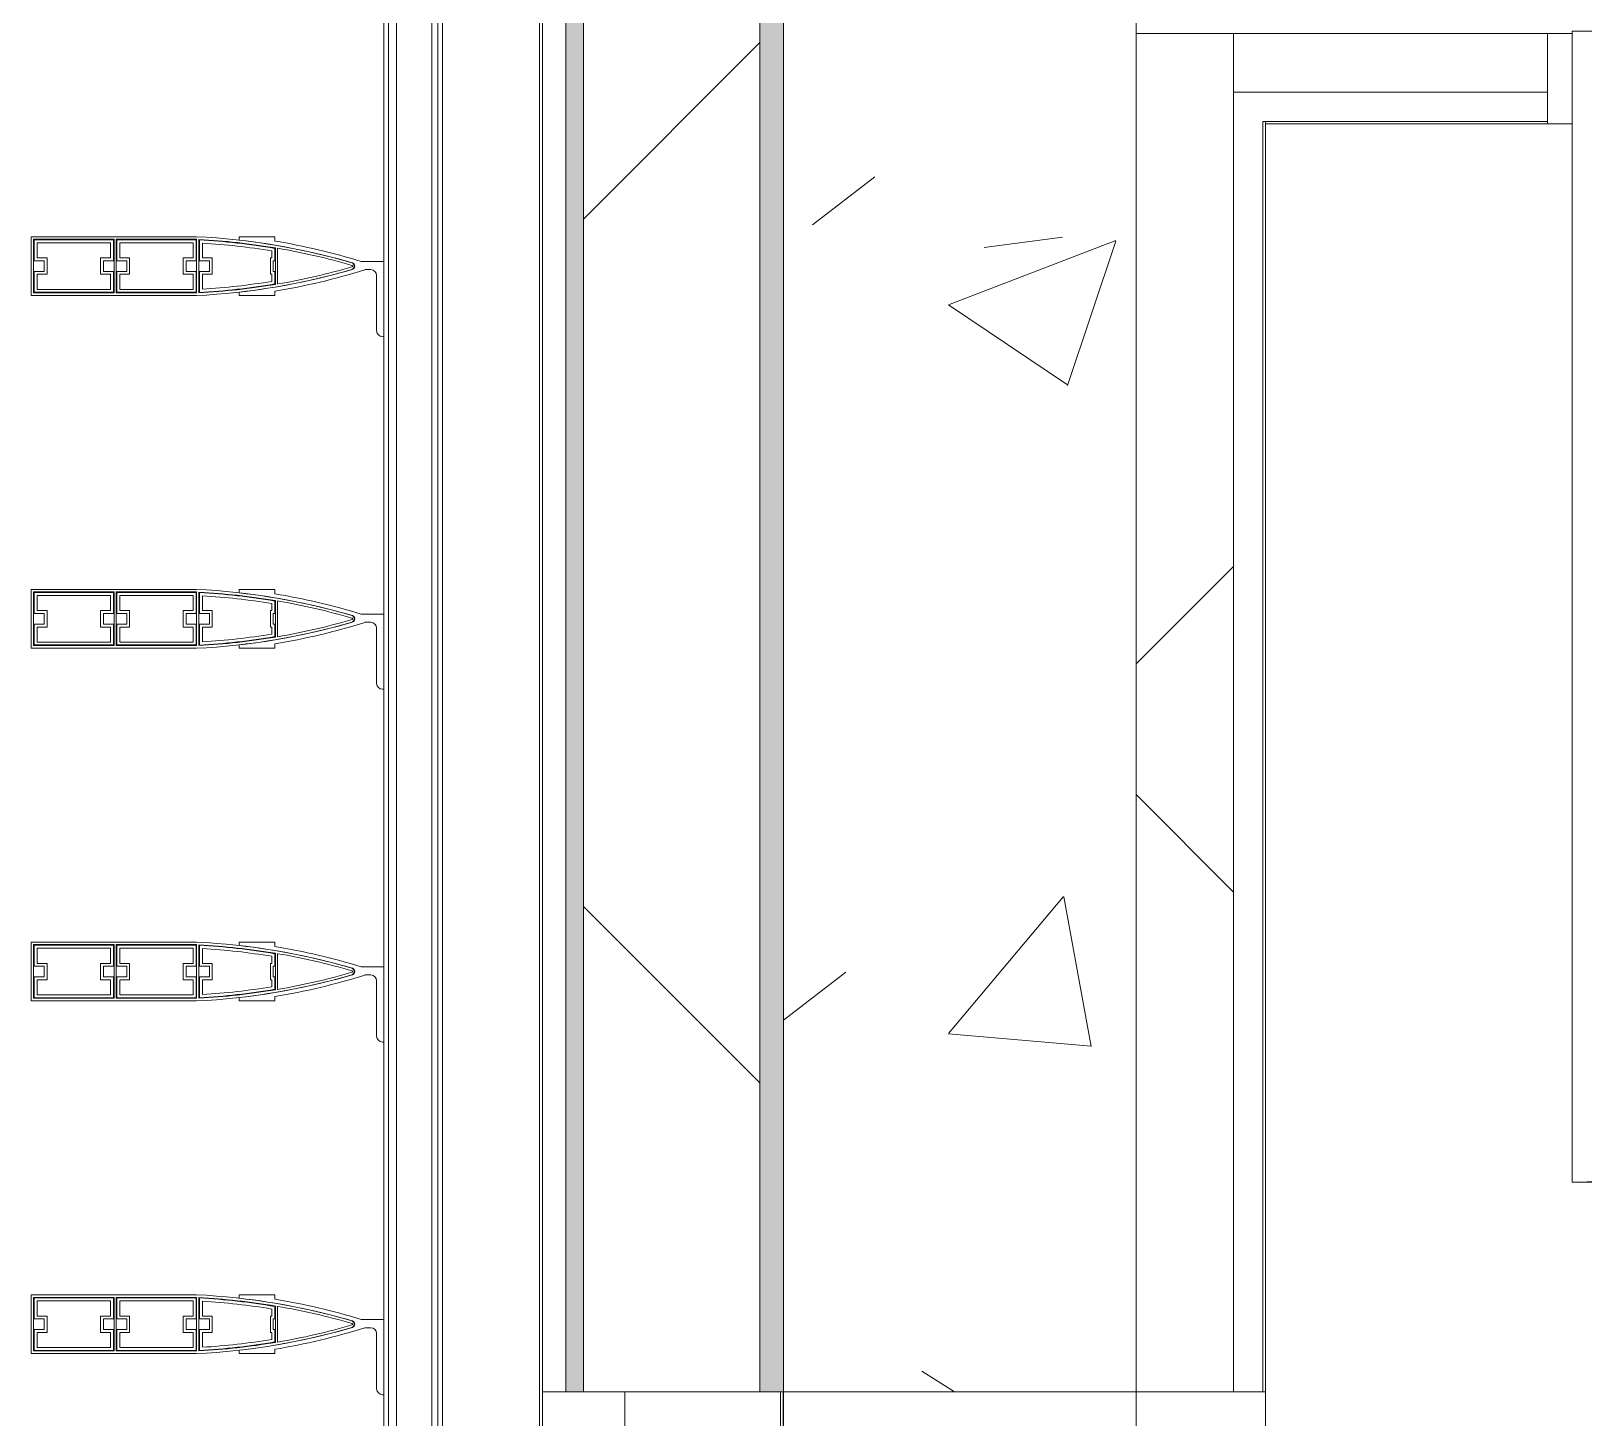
# Model space of a CAD drawing. Header units: millimetres. Extents: x 48966 to 155647, y -43515 to 26217.
# Drawn here: x 56392 to 57713, y 687 to 1867 of the extents above; entities that cross this region are included whole.
import ezdxf

# ---------------------------------------------------------------- set-up
doc = ezdxf.new("R2010")
doc.units = ezdxf.units.MM
doc.linetypes.add('Осевые', pattern=[6350, 1270, -952.5, 3175, -952.5])
doc.linetypes.add('Сверху', pattern=[793.75, 476.25, -317.5])
for name, color, linetype, lineweight in [('Двери', 7, 'Continuous', 9), ('Каркас_Импост', 7, 'Continuous', 9), ('Обобщенные модели', 7, 'Continuous', 9), ('Обобщенные модели-1', 7, 'Continuous', 18), ('Общие ребра', 7, 'Continuous', 9), ('Окна', 7, 'Continuous', 9), ('Окна-2', 7, 'Сверху', 9), ('Оси-2', 7, 'Осевые', 9), ('Остекление', 7, 'Continuous', 9), ('Панель', 7, 'Continuous', 9), ('Перекрытия', 7, 'Continuous', 9), ('Стены', 7, 'Continuous', 9), ('Стены-1', 7, 'Continuous', 18), ('Штриховка разреза-1', 7, 'Continuous', 9)]:
    doc.layers.add(name, color=color, linetype=linetype, lineweight=lineweight)
doc.layers.add('Окна-1', color=7, linetype='Continuous', lineweight=9, true_color=0x804000)
doc.layers.add('Штриховка разреза-2', color=7, linetype='Continuous', lineweight=9, true_color=0x787878)
pattern_1 = [(0, (0, 0), (812.8, 203.2), [67.056, -542.544, 67.056, -542.544, -3251.2]), (0, (0, 0), (812.8, 203.2), [-1219.2, 67.056, -1152.144, 67.056, -542.544, -1422.4]), (0, (0, 0), (812.8, 203.2), [-3048, 67.056, -339.344, 67.056, -948.944]), (120, (304.8, 101.6), (-582.37636, 602.30545), [67.056, -542.544, 67.056, -542.544, -3251.2]), (120, (304.8, 101.6), (-582.37636, 602.30545), [-1219.2, 67.056, -1152.144, 67.056, -542.544, -1422.4]), (120, (304.8, 101.6), (-582.37636, 602.30545), [-3048, 67.056, -339.344, 67.056, -948.944]), (240, (406.4, 508), (-230.42364, -805.50545), [67.056, -542.544, 67.056, -542.544, -3251.2]), (240, (406.4, 508), (-230.42364, -805.50545), [-1219.2, 67.056, -1152.144, 67.056, -542.544, -1422.4]), (240, (406.4, 508), (-230.42364, -805.50545), [-3048, 67.056, -339.344, 67.056, -948.944])]
pattern_2 = [(146.31, (263.91, 56609.08), (-1066.80005, 533.399), [201.168, -1722.033]), (146.31, (231.91, 56598.42), (-1066.80005, 533.399), [201.168, -1722.033]), (146.31, (231.91, 56662.42), (-1066.80005, 533.399), [201.168, -1722.033])]

# ---------------------------------------------------------------- blocks, each defined once
blk = doc.blocks.new('Обвязочная балка 1 - Обвязочная балка 1-1451838-План 5-го этажа на отм_ _12_600')
at = {"layer": 'Обобщенные модели'}
for p, q in [((56702.6, 20067.1), (56702.5, -21690.9)), ((56732.4, -21690.9), (56732.5, 20067.1))]:
    blk.add_line(p, q, dxfattribs=at)
at = {"layer": 'Обобщенные модели-1'}
for p, q in [((56691.7, 20067.1), (56691.6, -21690.9)), ((56695.6, -21690.9), (56695.7, 20067.1)), ((56737.7, 20067.1), (56737.6, -21690.9)), ((56741.6, -21690.9), (56741.7, 20067.1))]:
    blk.add_line(p, q, dxfattribs=at)
blk = doc.blocks.new('Профиль ламели264 - Профиль ламели-1525245-План 5-го этажа на отм_ _12_600')
at = {"layer": 'Обобщенные модели-1'}
for p, q in [((64006.9, 24507.1), (64006.9, 24366.2)), ((64056.9, 24507.1), (64006.9, 24507.1)), ((64009.1, 24436.5), (64009.1, 24504.9)), ((64009.1, 24504.9), (64054.7, 24504.9)), ((64054.7, 24504.9), (64054.7, 24436.5)), ((64056.9, 24366.2), (64056.9, 24507.1)), ((64027.4, 24504.4), (64009.6, 24504.4)), ((64009.6, 24504.4), (64009.6, 24437)), ((64012.1, 24439.5), (64012.1, 24501.9)), ((64012.1, 24501.9), (64024.9, 24501.9)), ((64024.9, 24501.9), (64024.9, 24493.5)), ((64024.9, 24493.5), (64038.8, 24493.5)), ((64027.4, 24496), (64027.4, 24504.4)), ((64036.3, 24496), (64027.4, 24496)), ((64054.2, 24504.4), (64036.3, 24504.4)), ((64036.3, 24504.4), (64036.3, 24496)), ((64038.8, 24493.5), (64038.8, 24501.9)), ((64038.8, 24501.9), (64051.7, 24501.9)), ((64051.7, 24501.9), (64051.7, 24439.5)), ((64054.2, 24437), (64054.2, 24504.4)), ((64024.9, 24439.5), (64012.1, 24439.5)), ((64038.8, 24447.9), (64024.9, 24447.9)), ((64024.9, 24447.9), (64024.9, 24439.5)), ((64027.4, 24437), (64027.4, 24445.4)), ((64027.4, 24445.4), (64036.3, 24445.4)), ((64036.3, 24445.4), (64036.3, 24437)), ((64038.8, 24439.5), (64038.8, 24447.9)), ((64051.7, 24439.5), (64038.8, 24439.5)), ((64054.7, 24436.5), (64009.1, 24436.5)), ((64009.1, 24434.6), (64054.7, 24434.6)), ((64009.1, 24366.2), (64009.1, 24434.6)), ((64009.6, 24437), (64027.4, 24437)), ((64027.4, 24434.1), (64009.6, 24434.1)), ((64009.6, 24434.1), (64009.6, 24366.7)), ((64012.1, 24369.2), (64012.1, 24431.6)), ((64012.1, 24431.6), (64024.9, 24431.6)), ((64024.9, 24431.6), (64024.9, 24423.2)), ((64027.4, 24425.7), (64027.4, 24434.1)), ((64036.3, 24425.7), (64027.4, 24425.7)), ((64036.3, 24437), (64054.2, 24437)), ((64054.2, 24434.1), (64036.3, 24434.1)), ((64036.3, 24434.1), (64036.3, 24425.7)), ((64038.8, 24423.2), (64038.8, 24431.6)), ((64038.8, 24431.6), (64051.7, 24431.6)), ((64051.7, 24431.6), (64051.7, 24369.2)), ((64054.2, 24366.7), (64054.2, 24434.1)), ((64054.7, 24434.6), (64054.7, 24366.2)), ((64024.9, 24423.2), (64038.8, 24423.2)), ((64038.8, 24377.6), (64024.9, 24377.6)), ((64024.9, 24377.6), (64024.9, 24369.2)), ((64027.4, 24366.7), (64027.4, 24375.1)), ((64027.4, 24375.1), (64036.3, 24375.1)), ((64036.3, 24375.1), (64036.3, 24366.7)), ((64038.8, 24369.2), (64038.8, 24377.6)), ((64054.7, 24366.2), (64009.1, 24366.2)), ((64009.1, 24364.3), (64054.6, 24364.3)), ((64009.6, 24366.7), (64027.4, 24366.7)), ((64027.4, 24363.8), (64009.6, 24363.8)), ((64024.9, 24369.2), (64012.1, 24369.2)), ((64012.2, 24361.3), (64024.9, 24361.3)), ((64024.9, 24361.3), (64024.9, 24352.9)), ((64027.4, 24355.4), (64027.4, 24363.8)), ((64036.3, 24366.7), (64054.2, 24366.7)), ((64054.2, 24363.8), (64036.3, 24363.8)), ((64036.3, 24363.8), (64036.3, 24355.4)), ((64051.7, 24369.2), (64038.8, 24369.2)), ((64038.8, 24352.9), (64038.8, 24361.3)), ((64038.8, 24361.3), (64051.5, 24361.3)), ((64024.9, 24352.9), (64038.8, 24352.9)), ((64036.3, 24355.4), (64027.4, 24355.4)), ((64009.8, 24330.1), (64006.9, 24330.1)), ((64006.9, 24330.1), (64006.9, 24299.7)), ((64056.8, 24330.1), (64053.9, 24330.1)), ((64056.8, 24299.7), (64056.8, 24330.1)), ((64006.9, 24299.7), (64010.5, 24299.7)), ((64047.4, 24299.2), (64016.3, 24299.2)), ((64016.6, 24297.3), (64047.1, 24297.3)), ((64016.8, 24299.7), (64027.4, 24299.7)), ((64024.9, 24302.2), (64018.9, 24302.2)), ((64038.8, 24303.5), (64024.9, 24303.5)), ((64024.9, 24303.5), (64024.9, 24302.2)), ((64027.4, 24299.7), (64027.4, 24301)), ((64027.4, 24301), (64036.3, 24301)), ((64036.3, 24301), (64036.3, 24299.7)), ((64036.3, 24299.7), (64046.9, 24299.7)), ((64038.8, 24302.2), (64038.8, 24303.5)), ((64044.8, 24302.2), (64038.8, 24302.2)), ((64053.2, 24299.7), (64056.8, 24299.7)), ((64028.9, 24223), (64028.9, 24218.1)), ((64035.9, 24207.1), (64035.9, 24226.3)), ((63971.9, 24208.1), (63971.9, 24207.1)), ((63971.9, 24207.1), (64035.9, 24207.1)), ((64023.9, 24213.1), (63976.9, 24213.1))]:
    blk.add_line(p, q, dxfattribs=at)
for centre, radius, start, end in [((64580.6, 24394.6), 574.5, 182.8338, 196.2258), ((64580.7, 24394.3), 572.3, 183.0109, 189.5715), ((64580.4, 24395.9), 571.8, 183.2193, 189.6867), ((64580.5, 24395.6), 569.3, 183.4571, 189.4457), ((63483.1, 24394.6), 574.5, 343.7742, 357.1662), ((63483.2, 24395.6), 569.3, 350.5543, 356.5429), ((63483.3, 24395.9), 571.8, 350.3133, 356.7807), ((63483, 24394.3), 572.3, 350.4285, 356.9891), ((64580.6, 24394.6), 574.5, 186.4465, 196.2576), ((63483.1, 24394.6), 574.5, 343.7424, 353.5535), ((64577.1, 24394.6), 574.5, 189.5084, 197.3712), ((64549, 24386.8), 539.8, 189.5428, 196.4344), ((63514.7, 24386.8), 539.8, 343.5656, 350.4572), ((63486.6, 24394.6), 574.5, 342.9661, 350.4916), ((64031.9, 24235.1), 3, 200, 340), ((64031.9, 24234.5), 2.84, 196.2576, 343.7424), ((64031.9, 24234.2), 0.645, 196.4344, 343.5656), ((64023.9, 24218.1), 5, 270, 0), ((63976.9, 24208.1), 5, 90, 180)]:
    blk.add_arc(centre, radius, start, end, dxfattribs=at)
blk = doc.blocks.new('Профиль ламели265 - Профиль ламели-1525509-План 5-го этажа на отм_ _12_600')
at = {"layer": 'Обобщенные модели-1'}
for p, q in [((64006.9, 24507.1), (64006.9, 24366.2)), ((64056.9, 24507.1), (64006.9, 24507.1)), ((64009.1, 24436.5), (64009.1, 24504.9)), ((64009.1, 24504.9), (64054.7, 24504.9)), ((64054.7, 24504.9), (64054.7, 24436.5)), ((64056.9, 24366.2), (64056.9, 24507.1)), ((64027.4, 24504.4), (64009.6, 24504.4)), ((64009.6, 24504.4), (64009.6, 24437)), ((64012.1, 24439.5), (64012.1, 24501.9)), ((64012.1, 24501.9), (64024.9, 24501.9)), ((64024.9, 24501.9), (64024.9, 24493.5)), ((64024.9, 24493.5), (64038.8, 24493.5)), ((64027.4, 24496), (64027.4, 24504.4)), ((64036.3, 24496), (64027.4, 24496)), ((64054.2, 24504.4), (64036.3, 24504.4)), ((64036.3, 24504.4), (64036.3, 24496)), ((64038.8, 24493.5), (64038.8, 24501.9)), ((64038.8, 24501.9), (64051.7, 24501.9)), ((64051.7, 24501.9), (64051.7, 24439.5)), ((64054.2, 24437), (64054.2, 24504.4)), ((64024.9, 24439.5), (64012.1, 24439.5)), ((64038.8, 24447.9), (64024.9, 24447.9)), ((64024.9, 24447.9), (64024.9, 24439.5)), ((64027.4, 24437), (64027.4, 24445.4)), ((64027.4, 24445.4), (64036.3, 24445.4)), ((64036.3, 24445.4), (64036.3, 24437)), ((64038.8, 24439.5), (64038.8, 24447.9)), ((64051.7, 24439.5), (64038.8, 24439.5)), ((64054.7, 24436.5), (64009.1, 24436.5)), ((64009.1, 24434.6), (64054.7, 24434.6)), ((64009.1, 24366.2), (64009.1, 24434.6)), ((64009.6, 24437), (64027.4, 24437)), ((64027.4, 24434.1), (64009.6, 24434.1)), ((64009.6, 24434.1), (64009.6, 24366.7)), ((64012.1, 24369.2), (64012.1, 24431.6)), ((64012.1, 24431.6), (64024.9, 24431.6)), ((64024.9, 24431.6), (64024.9, 24423.2)), ((64027.4, 24425.7), (64027.4, 24434.1)), ((64036.3, 24425.7), (64027.4, 24425.7)), ((64036.3, 24437), (64054.2, 24437)), ((64054.2, 24434.1), (64036.3, 24434.1)), ((64036.3, 24434.1), (64036.3, 24425.7)), ((64038.8, 24423.2), (64038.8, 24431.6)), ((64038.8, 24431.6), (64051.7, 24431.6)), ((64051.7, 24431.6), (64051.7, 24369.2)), ((64054.2, 24366.7), (64054.2, 24434.1)), ((64054.7, 24434.6), (64054.7, 24366.2)), ((64024.9, 24423.2), (64038.8, 24423.2)), ((64038.8, 24377.6), (64024.9, 24377.6)), ((64024.9, 24377.6), (64024.9, 24369.2)), ((64027.4, 24366.7), (64027.4, 24375.1)), ((64027.4, 24375.1), (64036.3, 24375.1)), ((64036.3, 24375.1), (64036.3, 24366.7)), ((64038.8, 24369.2), (64038.8, 24377.6)), ((64054.7, 24366.2), (64009.1, 24366.2)), ((64009.1, 24364.3), (64054.6, 24364.3)), ((64009.6, 24366.7), (64027.4, 24366.7)), ((64027.4, 24363.8), (64009.6, 24363.8)), ((64024.9, 24369.2), (64012.1, 24369.2)), ((64012.2, 24361.3), (64024.9, 24361.3)), ((64024.9, 24361.3), (64024.9, 24352.9)), ((64027.4, 24355.4), (64027.4, 24363.8)), ((64036.3, 24366.7), (64054.2, 24366.7)), ((64054.2, 24363.8), (64036.3, 24363.8)), ((64036.3, 24363.8), (64036.3, 24355.4)), ((64051.7, 24369.2), (64038.8, 24369.2)), ((64038.8, 24352.9), (64038.8, 24361.3)), ((64038.8, 24361.3), (64051.5, 24361.3)), ((64024.9, 24352.9), (64038.8, 24352.9)), ((64036.3, 24355.4), (64027.4, 24355.4)), ((64009.8, 24330.1), (64006.9, 24330.1)), ((64006.9, 24330.1), (64006.9, 24299.7)), ((64056.8, 24330.1), (64053.9, 24330.1)), ((64056.8, 24299.7), (64056.8, 24330.1)), ((64006.9, 24299.7), (64010.5, 24299.7)), ((64047.4, 24299.2), (64016.3, 24299.2)), ((64016.6, 24297.3), (64047.1, 24297.3)), ((64016.8, 24299.7), (64027.4, 24299.7)), ((64024.9, 24302.2), (64018.9, 24302.2)), ((64038.8, 24303.5), (64024.9, 24303.5)), ((64024.9, 24303.5), (64024.9, 24302.2)), ((64027.4, 24299.7), (64027.4, 24301)), ((64027.4, 24301), (64036.3, 24301)), ((64036.3, 24301), (64036.3, 24299.7)), ((64036.3, 24299.7), (64046.9, 24299.7)), ((64038.8, 24302.2), (64038.8, 24303.5)), ((64044.8, 24302.2), (64038.8, 24302.2)), ((64053.2, 24299.7), (64056.8, 24299.7)), ((64028.9, 24223), (64028.9, 24218.1)), ((64035.9, 24207.1), (64035.9, 24226.3)), ((63971.9, 24208.1), (63971.9, 24207.1)), ((63971.9, 24207.1), (64035.9, 24207.1)), ((64023.9, 24213.1), (63976.9, 24213.1))]:
    blk.add_line(p, q, dxfattribs=at)
for centre, radius, start, end in [((64580.6, 24394.6), 574.5, 182.8338, 196.2258), ((64580.7, 24394.3), 572.3, 183.0109, 189.5715), ((64580.4, 24395.9), 571.8, 183.2193, 189.6867), ((64580.5, 24395.6), 569.3, 183.4571, 189.4457), ((63483.1, 24394.6), 574.5, 343.7742, 357.1662), ((63483.2, 24395.6), 569.3, 350.5543, 356.5429), ((63483.3, 24395.9), 571.8, 350.3133, 356.7807), ((63483, 24394.3), 572.3, 350.4285, 356.9891), ((64580.6, 24394.6), 574.5, 186.4465, 196.2576), ((63483.1, 24394.6), 574.5, 343.7424, 353.5535), ((64577.1, 24394.6), 574.5, 189.5084, 197.3712), ((64549, 24386.8), 539.8, 189.5428, 196.4344), ((63514.7, 24386.8), 539.8, 343.5656, 350.4572), ((63486.6, 24394.6), 574.5, 342.9661, 350.4916), ((64031.9, 24235.1), 3, 200, 340), ((64031.9, 24234.5), 2.84, 196.2576, 343.7424), ((64031.9, 24234.2), 0.645, 196.4344, 343.5656), ((64023.9, 24218.1), 5, 270, 0), ((63976.9, 24208.1), 5, 90, 180)]:
    blk.add_arc(centre, radius, start, end, dxfattribs=at)
blk = doc.blocks.new('Профиль ламели266 - Профиль ламели-1525773-План 5-го этажа на отм_ _12_600')
at = {"layer": 'Обобщенные модели-1'}
for p, q in [((64006.9, 24507.1), (64006.9, 24366.2)), ((64056.9, 24507.1), (64006.9, 24507.1)), ((64009.1, 24436.5), (64009.1, 24504.9)), ((64009.1, 24504.9), (64054.7, 24504.9)), ((64054.7, 24504.9), (64054.7, 24436.5)), ((64056.9, 24366.2), (64056.9, 24507.1)), ((64027.4, 24504.4), (64009.6, 24504.4)), ((64009.6, 24504.4), (64009.6, 24437)), ((64012.1, 24439.5), (64012.1, 24501.9)), ((64012.1, 24501.9), (64024.9, 24501.9)), ((64024.9, 24501.9), (64024.9, 24493.5)), ((64024.9, 24493.5), (64038.8, 24493.5)), ((64027.4, 24496), (64027.4, 24504.4)), ((64036.3, 24496), (64027.4, 24496)), ((64054.2, 24504.4), (64036.3, 24504.4)), ((64036.3, 24504.4), (64036.3, 24496)), ((64038.8, 24493.5), (64038.8, 24501.9)), ((64038.8, 24501.9), (64051.7, 24501.9)), ((64051.7, 24501.9), (64051.7, 24439.5)), ((64054.2, 24437), (64054.2, 24504.4)), ((64024.9, 24439.5), (64012.1, 24439.5)), ((64038.8, 24447.9), (64024.9, 24447.9)), ((64024.9, 24447.9), (64024.9, 24439.5)), ((64027.4, 24437), (64027.4, 24445.4)), ((64027.4, 24445.4), (64036.3, 24445.4)), ((64036.3, 24445.4), (64036.3, 24437)), ((64038.8, 24439.5), (64038.8, 24447.9)), ((64051.7, 24439.5), (64038.8, 24439.5)), ((64054.7, 24436.5), (64009.1, 24436.5)), ((64009.1, 24434.6), (64054.7, 24434.6)), ((64009.1, 24366.2), (64009.1, 24434.6)), ((64009.6, 24437), (64027.4, 24437)), ((64027.4, 24434.1), (64009.6, 24434.1)), ((64009.6, 24434.1), (64009.6, 24366.7)), ((64012.1, 24369.2), (64012.1, 24431.6)), ((64012.1, 24431.6), (64024.9, 24431.6)), ((64024.9, 24431.6), (64024.9, 24423.2)), ((64027.4, 24425.7), (64027.4, 24434.1)), ((64036.3, 24425.7), (64027.4, 24425.7)), ((64036.3, 24437), (64054.2, 24437)), ((64054.2, 24434.1), (64036.3, 24434.1)), ((64036.3, 24434.1), (64036.3, 24425.7)), ((64038.8, 24423.2), (64038.8, 24431.6)), ((64038.8, 24431.6), (64051.7, 24431.6)), ((64051.7, 24431.6), (64051.7, 24369.2)), ((64054.2, 24366.7), (64054.2, 24434.1)), ((64054.7, 24434.6), (64054.7, 24366.2)), ((64024.9, 24423.2), (64038.8, 24423.2)), ((64038.8, 24377.6), (64024.9, 24377.6)), ((64024.9, 24377.6), (64024.9, 24369.2)), ((64027.4, 24366.7), (64027.4, 24375.1)), ((64027.4, 24375.1), (64036.3, 24375.1)), ((64036.3, 24375.1), (64036.3, 24366.7)), ((64038.8, 24369.2), (64038.8, 24377.6)), ((64054.7, 24366.2), (64009.1, 24366.2)), ((64009.1, 24364.3), (64054.6, 24364.3)), ((64009.6, 24366.7), (64027.4, 24366.7)), ((64027.4, 24363.8), (64009.6, 24363.8)), ((64024.9, 24369.2), (64012.1, 24369.2)), ((64012.2, 24361.3), (64024.9, 24361.3)), ((64024.9, 24361.3), (64024.9, 24352.9)), ((64027.4, 24355.4), (64027.4, 24363.8)), ((64036.3, 24366.7), (64054.2, 24366.7)), ((64054.2, 24363.8), (64036.3, 24363.8)), ((64036.3, 24363.8), (64036.3, 24355.4)), ((64051.7, 24369.2), (64038.8, 24369.2)), ((64038.8, 24352.9), (64038.8, 24361.3)), ((64038.8, 24361.3), (64051.5, 24361.3)), ((64024.9, 24352.9), (64038.8, 24352.9)), ((64036.3, 24355.4), (64027.4, 24355.4)), ((64009.8, 24330.1), (64006.9, 24330.1)), ((64006.9, 24330.1), (64006.9, 24299.7)), ((64056.8, 24330.1), (64053.9, 24330.1)), ((64056.8, 24299.7), (64056.8, 24330.1)), ((64006.9, 24299.7), (64010.5, 24299.7)), ((64047.4, 24299.2), (64016.3, 24299.2)), ((64016.6, 24297.3), (64047.1, 24297.3)), ((64016.8, 24299.7), (64027.4, 24299.7)), ((64024.9, 24302.2), (64018.9, 24302.2)), ((64038.8, 24303.5), (64024.9, 24303.5)), ((64024.9, 24303.5), (64024.9, 24302.2)), ((64027.4, 24299.7), (64027.4, 24301)), ((64027.4, 24301), (64036.3, 24301)), ((64036.3, 24301), (64036.3, 24299.7)), ((64036.3, 24299.7), (64046.9, 24299.7)), ((64038.8, 24302.2), (64038.8, 24303.5)), ((64044.8, 24302.2), (64038.8, 24302.2)), ((64053.2, 24299.7), (64056.8, 24299.7)), ((64028.9, 24223), (64028.9, 24218.1)), ((64035.9, 24207.1), (64035.9, 24226.3)), ((63971.9, 24208.1), (63971.9, 24207.1)), ((63971.9, 24207.1), (64035.9, 24207.1)), ((64023.9, 24213.1), (63976.9, 24213.1))]:
    blk.add_line(p, q, dxfattribs=at)
for centre, radius, start, end in [((64580.6, 24394.6), 574.5, 182.8338, 196.2258), ((64580.7, 24394.3), 572.3, 183.0109, 189.5715), ((64580.4, 24395.9), 571.8, 183.2193, 189.6867), ((64580.5, 24395.6), 569.3, 183.4571, 189.4457), ((63483.1, 24394.6), 574.5, 343.7742, 357.1662), ((63483.2, 24395.6), 569.3, 350.5543, 356.5429), ((63483.3, 24395.9), 571.8, 350.3133, 356.7807), ((63483, 24394.3), 572.3, 350.4285, 356.9891), ((64580.6, 24394.6), 574.5, 186.4465, 196.2576), ((63483.1, 24394.6), 574.5, 343.7424, 353.5535), ((64577.1, 24394.6), 574.5, 189.5084, 197.3712), ((64549, 24386.8), 539.8, 189.5428, 196.4344), ((63514.7, 24386.8), 539.8, 343.5656, 350.4572), ((63486.6, 24394.6), 574.5, 342.9661, 350.4916), ((64031.9, 24235.1), 3, 200, 340), ((64031.9, 24234.5), 2.84, 196.2576, 343.7424), ((64031.9, 24234.2), 0.645, 196.4344, 343.5656), ((64023.9, 24218.1), 5, 270, 0), ((63976.9, 24208.1), 5, 90, 180)]:
    blk.add_arc(centre, radius, start, end, dxfattribs=at)
blk = doc.blocks.new('Профиль ламели267 - Профиль ламели-1526037-План 5-го этажа на отм_ _12_600')
at = {"layer": 'Обобщенные модели-1'}
for p, q in [((64006.9, 24507.1), (64006.9, 24366.2)), ((64056.9, 24507.1), (64006.9, 24507.1)), ((64009.1, 24436.5), (64009.1, 24504.9)), ((64009.1, 24504.9), (64054.7, 24504.9)), ((64054.7, 24504.9), (64054.7, 24436.5)), ((64056.9, 24366.2), (64056.9, 24507.1)), ((64027.4, 24504.4), (64009.6, 24504.4)), ((64009.6, 24504.4), (64009.6, 24437)), ((64012.1, 24439.5), (64012.1, 24501.9)), ((64012.1, 24501.9), (64024.9, 24501.9)), ((64024.9, 24501.9), (64024.9, 24493.5)), ((64024.9, 24493.5), (64038.8, 24493.5)), ((64027.4, 24496), (64027.4, 24504.4)), ((64036.3, 24496), (64027.4, 24496)), ((64054.2, 24504.4), (64036.3, 24504.4)), ((64036.3, 24504.4), (64036.3, 24496)), ((64038.8, 24493.5), (64038.8, 24501.9)), ((64038.8, 24501.9), (64051.7, 24501.9)), ((64051.7, 24501.9), (64051.7, 24439.5)), ((64054.2, 24437), (64054.2, 24504.4)), ((64024.9, 24439.5), (64012.1, 24439.5)), ((64038.8, 24447.9), (64024.9, 24447.9)), ((64024.9, 24447.9), (64024.9, 24439.5)), ((64027.4, 24437), (64027.4, 24445.4)), ((64027.4, 24445.4), (64036.3, 24445.4)), ((64036.3, 24445.4), (64036.3, 24437)), ((64038.8, 24439.5), (64038.8, 24447.9)), ((64051.7, 24439.5), (64038.8, 24439.5)), ((64054.7, 24436.5), (64009.1, 24436.5)), ((64009.1, 24434.6), (64054.7, 24434.6)), ((64009.1, 24366.2), (64009.1, 24434.6)), ((64009.6, 24437), (64027.4, 24437)), ((64027.4, 24434.1), (64009.6, 24434.1)), ((64009.6, 24434.1), (64009.6, 24366.7)), ((64012.1, 24369.2), (64012.1, 24431.6)), ((64012.1, 24431.6), (64024.9, 24431.6)), ((64024.9, 24431.6), (64024.9, 24423.2)), ((64027.4, 24425.7), (64027.4, 24434.1)), ((64036.3, 24425.7), (64027.4, 24425.7)), ((64036.3, 24437), (64054.2, 24437)), ((64054.2, 24434.1), (64036.3, 24434.1)), ((64036.3, 24434.1), (64036.3, 24425.7)), ((64038.8, 24423.2), (64038.8, 24431.6)), ((64038.8, 24431.6), (64051.7, 24431.6)), ((64051.7, 24431.6), (64051.7, 24369.2)), ((64054.2, 24366.7), (64054.2, 24434.1)), ((64054.7, 24434.6), (64054.7, 24366.2)), ((64024.9, 24423.2), (64038.8, 24423.2)), ((64038.8, 24377.6), (64024.9, 24377.6)), ((64024.9, 24377.6), (64024.9, 24369.2)), ((64027.4, 24366.7), (64027.4, 24375.1)), ((64027.4, 24375.1), (64036.3, 24375.1)), ((64036.3, 24375.1), (64036.3, 24366.7)), ((64038.8, 24369.2), (64038.8, 24377.6)), ((64054.7, 24366.2), (64009.1, 24366.2)), ((64009.1, 24364.3), (64054.6, 24364.3)), ((64009.6, 24366.7), (64027.4, 24366.7)), ((64027.4, 24363.8), (64009.6, 24363.8)), ((64024.9, 24369.2), (64012.1, 24369.2)), ((64012.2, 24361.3), (64024.9, 24361.3)), ((64024.9, 24361.3), (64024.9, 24352.9)), ((64027.4, 24355.4), (64027.4, 24363.8)), ((64036.3, 24366.7), (64054.2, 24366.7)), ((64054.2, 24363.8), (64036.3, 24363.8)), ((64036.3, 24363.8), (64036.3, 24355.4)), ((64051.7, 24369.2), (64038.8, 24369.2)), ((64038.8, 24352.9), (64038.8, 24361.3)), ((64038.8, 24361.3), (64051.5, 24361.3)), ((64024.9, 24352.9), (64038.8, 24352.9)), ((64036.3, 24355.4), (64027.4, 24355.4)), ((64009.8, 24330.1), (64006.9, 24330.1)), ((64006.9, 24330.1), (64006.9, 24299.7)), ((64056.8, 24330.1), (64053.9, 24330.1)), ((64056.8, 24299.7), (64056.8, 24330.1)), ((64006.9, 24299.7), (64010.5, 24299.7)), ((64047.4, 24299.2), (64016.3, 24299.2)), ((64016.6, 24297.3), (64047.1, 24297.3)), ((64016.8, 24299.7), (64027.4, 24299.7)), ((64024.9, 24302.2), (64018.9, 24302.2)), ((64038.8, 24303.5), (64024.9, 24303.5)), ((64024.9, 24303.5), (64024.9, 24302.2)), ((64027.4, 24299.7), (64027.4, 24301)), ((64027.4, 24301), (64036.3, 24301)), ((64036.3, 24301), (64036.3, 24299.7)), ((64036.3, 24299.7), (64046.9, 24299.7)), ((64038.8, 24302.2), (64038.8, 24303.5)), ((64044.8, 24302.2), (64038.8, 24302.2)), ((64053.2, 24299.7), (64056.8, 24299.7)), ((64028.9, 24223), (64028.9, 24218.1)), ((64035.9, 24207.1), (64035.9, 24226.3)), ((63971.9, 24208.1), (63971.9, 24207.1)), ((63971.9, 24207.1), (64035.9, 24207.1)), ((64023.9, 24213.1), (63976.9, 24213.1))]:
    blk.add_line(p, q, dxfattribs=at)
for centre, radius, start, end in [((64580.6, 24394.6), 574.5, 182.8338, 196.2258), ((64580.7, 24394.3), 572.3, 183.0109, 189.5715), ((64580.4, 24395.9), 571.8, 183.2193, 189.6867), ((64580.5, 24395.6), 569.3, 183.4571, 189.4457), ((63483.1, 24394.6), 574.5, 343.7742, 357.1662), ((63483.2, 24395.6), 569.3, 350.5543, 356.5429), ((63483.3, 24395.9), 571.8, 350.3133, 356.7807), ((63483, 24394.3), 572.3, 350.4285, 356.9891), ((64580.6, 24394.6), 574.5, 186.4465, 196.2576), ((63483.1, 24394.6), 574.5, 343.7424, 353.5535), ((64577.1, 24394.6), 574.5, 189.5084, 197.3712), ((64549, 24386.8), 539.8, 189.5428, 196.4344), ((63514.7, 24386.8), 539.8, 343.5656, 350.4572), ((63486.6, 24394.6), 574.5, 342.9661, 350.4916), ((64031.9, 24235.1), 3, 200, 340), ((64031.9, 24234.5), 2.84, 196.2576, 343.7424), ((64031.9, 24234.2), 0.645, 196.4344, 343.5656), ((64023.9, 24218.1), 5, 270, 0), ((63976.9, 24208.1), 5, 90, 180)]:
    blk.add_arc(centre, radius, start, end, dxfattribs=at)
blk = doc.blocks.new('Окно 2-Распашное - Один переплет с многокамерным стеклопакетом - 30674-99 - ОК-1 1200-1800-V59-План 5-го этажа на отм_ _12_600')
at = {"layer": 'Остекление'}
h = blk.add_hatch(dxfattribs=at)
h.set_pattern_fill('FP_30', color=256, style=0, pattern_type=2)
h.set_pattern_definition(pattern_2)
h.paths.add_polyline_path([(-458, 62.5), (-70, 62.5), (-70, 66.5), (-458, 66.5)], flags=0)
h.paths.add_polyline_path([(-458, 38.5), (-458, 34.5), (-70, 34.5), (-70, 38.5), (-193.4, 38.5)], flags=0)
h = blk.add_hatch(dxfattribs=at)
h.set_pattern_fill('FP_30', color=256, style=0, pattern_type=2)
h.set_pattern_definition(pattern_2)
h.paths.add_polyline_path([(70, 66.5), (70, 62.5), (458, 62.5), (458, 66.5), (80, 66.5)], flags=0)
h.paths.add_polyline_path([(70, 38.5), (70, 34.5), (458, 34.5), (458, 38.5), (80, 38.5)], flags=0)
at = {"layer": 'Каркас_Импост'}
for p, q in [((-550, 102.5), (-550, 32.5)), ((-487, 102.5), (-550, 102.5)), ((-487, 88.5), (-487, 102.5)), ((-487, 102.5), (-41, 102.5)), ((-487, 88.5), (-487, 102.5)), ((41, 102.5), (-41, 102.5)), ((-41, 102.5), (-41, 88.5)), ((-41, 88.5), (-41, 102.5)), ((41, 88.5), (41, 102.5)), ((41, 102.5), (487, 102.5)), ((41, 102.5), (41, 88.5)), ((550, 102.5), (487, 102.5)), ((487, 102.5), (487, 88.5)), ((487, 102.5), (487, 88.5)), ((550, 32.5), (550, 102.5)), ((-507, 32.5), (-507, 88.5)), ((-507, 88.5), (-487, 88.5)), ((-21, 88.5), (-507, 88.5)), ((-507, 32.5), (-507, 88.5)), ((-438, 86.5), (-495, 86.5)), ((-495, 86.5), (-495, 30.5)), ((-41, 88.5), (-487, 88.5)), ((-438, 66.5), (-438, 86.5)), ((-90, 86.5), (-438, 86.5)), ((-438, 86.5), (-438, 66.5)), ((-33, 86.5), (-90, 86.5)), ((-90, 86.5), (-90, 66.5)), ((-90, 86.5), (-90, 66.5)), ((-41, 88.5), (-21, 88.5)), ((-33, 30.5), (-33, 86.5)), ((-21, 88.5), (-21, 32.5)), ((-21, 32.5), (-21, 88.5)), ((21, 32.5), (21, 88.5)), ((21, 88.5), (41, 88.5)), ((21, 88.5), (21, 32.5)), ((507, 88.5), (21, 88.5)), ((90, 86.5), (33, 86.5)), ((33, 86.5), (33, 30.5)), ((487, 88.5), (41, 88.5)), ((90, 66.5), (90, 86.5)), ((90, 66.5), (90, 86.5)), ((438, 86.5), (90, 86.5)), ((438, 86.5), (438, 66.5)), ((495, 86.5), (438, 86.5)), ((438, 66.5), (438, 86.5)), ((487, 88.5), (507, 88.5)), ((495, 30.5), (495, 86.5)), ((507, 88.5), (507, 32.5)), ((507, 88.5), (507, 32.5)), ((-458, 34.5), (-458, 66.5)), ((-458, 66.5), (-438, 66.5)), ((-70, 66.5), (-458, 66.5)), ((-458, 66.5), (-458, 34.5)), ((-438, 66.5), (-90, 66.5)), ((-90, 66.5), (-70, 66.5)), ((-70, 66.5), (-70, 34.5)), ((-70, 66.5), (-70, 34.5)), ((70, 34.5), (70, 66.5)), ((70, 66.5), (90, 66.5)), ((458, 66.5), (70, 66.5)), ((70, 34.5), (70, 66.5)), ((90, 66.5), (438, 66.5)), ((438, 66.5), (458, 66.5)), ((458, 66.5), (458, 34.5)), ((458, 34.5), (458, 66.5)), ((-550, 32.5), (-507, 32.5)), ((-495, 30.5), (-515, 30.5)), ((-515, 30.5), (-515, 16.5)), ((-495, 32.5), (-507, 32.5)), ((-438, 34.5), (-458, 34.5)), ((-458, 34.5), (-70, 34.5)), ((-438, 16.5), (-438, 34.5)), ((-90, 34.5), (-438, 34.5)), ((-438, 34.5), (-438, 16.5)), ((-70, 34.5), (-90, 34.5)), ((-90, 34.5), (-90, 16.5)), ((-90, 34.5), (-90, 16.5)), ((-21, 32.5), (-33, 32.5)), ((-13, 30.5), (-33, 30.5)), ((-21, 32.5), (21, 32.5)), ((-13, 16.5), (-13, 30.5)), ((33, 30.5), (13, 30.5)), ((13, 30.5), (13, 16.5)), ((33, 32.5), (21, 32.5)), ((90, 34.5), (70, 34.5)), ((70, 34.5), (458, 34.5)), ((90, 16.5), (90, 34.5)), ((90, 16.5), (90, 34.5)), ((438, 34.5), (90, 34.5)), ((458, 34.5), (438, 34.5)), ((438, 34.5), (438, 16.5)), ((438, 16.5), (438, 34.5)), ((507, 32.5), (495, 32.5)), ((515, 30.5), (495, 30.5)), ((507, 32.5), (550, 32.5)), ((515, 16.5), (515, 30.5)), ((-515, 16.5), (-438, 16.5)), ((-438, 16.5), (-90, 16.5)), ((-90, 16.5), (-13, 16.5)), ((13, 16.5), (90, 16.5)), ((90, 16.5), (438, 16.5)), ((438, 16.5), (515, 16.5))]:
    blk.add_line(p, q, dxfattribs=at)
at = {"layer": 'Окна'}
for p, q in [((-437.6, 102.5), (-487, 102.5)), ((-487, 102.5), (-474.6, 102.5)), ((-53.3, 102.5), (-41, 102.5)), ((53.3, 102.5), (41, 102.5)), ((438.2, 102.5), (487, 102.5)), ((487, 102.5), (474.8, 102.5)), ((-70, 62.5), (-458, 62.5)), ((-458, 52.5), (-458, 62.5)), ((-85, 62.5), (-443, 62.5)), ((-70, 62.5), (-70, 52.5)), ((70, 52.5), (70, 62.5)), ((458, 62.5), (70, 62.5)), ((443, 62.5), (85, 62.5)), ((458, 62.5), (458, 52.5)), ((-458, 52.5), (-70, 52.5)), ((-70, 48.5), (-458, 48.5)), ((-458, 38.5), (-458, 48.5)), ((-443, 52.5), (-85, 52.5)), ((-85, 48.5), (-443, 48.5)), ((-70, 48.5), (-70, 38.5)), ((70, 52.5), (458, 52.5)), ((70, 38.5), (70, 48.5)), ((458, 48.5), (70, 48.5)), ((85, 52.5), (443, 52.5)), ((443, 48.5), (85, 48.5)), ((458, 48.5), (458, 38.5)), ((-458, 38.5), (-70, 38.5)), ((-443, 38.5), (-85, 38.5)), ((70, 38.5), (458, 38.5)), ((85, 38.5), (443, 38.5))]:
    blk.add_line(p, q, dxfattribs=at)
at = {"layer": 'Окна-1'}
for p, q in [((-600, 102.5), (-600, 32.5)), ((-550, 102.5), (-600, 102.5)), ((-550, 32.5), (-550, 102.5)), ((550, 102.5), (-550, 102.5)), ((-550, 32.5), (-550, 102.5)), ((600, 102.5), (550, 102.5)), ((550, 102.5), (550, 32.5)), ((550, 32.5), (550, 102.5)), ((600, 32.5), (600, 102.5)), ((-600, 32.5), (-550, 32.5)), ((-550, 32.5), (-495, 32.5)), ((-33, 32.5), (33, 32.5)), ((495, 32.5), (550, 32.5)), ((550, 32.5), (600, 32.5))]:
    blk.add_line(p, q, dxfattribs=at)
at = {"layer": 'Остекление'}
for p, q in [((-70, 66.5), (-458, 66.5)), ((-458, 66.5), (-458, 62.5)), ((-70, 62.5), (-70, 66.5)), ((70, 66.5), (70, 62.5)), ((458, 66.5), (70, 66.5)), ((458, 62.5), (458, 66.5)), ((-458, 62.5), (-70, 62.5)), ((70, 62.5), (458, 62.5)), ((-70, 52.5), (-458, 52.5)), ((-458, 52.5), (-458, 48.5)), ((-458, 48.5), (-70, 48.5)), ((-70, 48.5), (-70, 52.5)), ((70, 52.5), (70, 48.5)), ((458, 52.5), (70, 52.5)), ((70, 48.5), (458, 48.5)), ((458, 48.5), (458, 52.5)), ((-70, 38.5), (-458, 38.5)), ((-458, 38.5), (-458, 34.5)), ((-458, 34.5), (-70, 34.5)), ((-70, 34.5), (-70, 38.5)), ((70, 38.5), (70, 34.5)), ((458, 38.5), (70, 38.5)), ((70, 34.5), (458, 34.5)), ((458, 34.5), (458, 38.5))]:
    blk.add_line(p, q, dxfattribs=at)
blk = doc.blocks.new('M_Окно-Квадратный проем - 1200 x 1800 mm-1791807-План 5-го этажа на отм_ _12_600')
at = {"layer": 'Окна'}
for p, q in [((-608.2, -150), (-608.2, 150)), ((591.8, 150), (591.8, -150))]:
    blk.add_line(p, q, dxfattribs=at)
at = {"layer": 'Окна-2'}
for p, q in [((-608.2, 150), (591.8, 150)), ((591.8, -150), (-608.2, -150))]:
    blk.add_line(p, q, dxfattribs=at)
blk = doc.blocks.new('Дверь - Двупольная_001 - ДВ3_24-20-5644216-План 5-го этажа на отм_ _12_600')
at = {"layer": 'Двери'}
for p, q in [((-979, -150), (-959, -150)), ((-979, -1129), (-979, -150)), ((-959, -1129), (-979, -1129))]:
    blk.add_line(p, q, dxfattribs=at)
blk.add_arc((-979, -150), 979, 270, 0, dxfattribs=at)
at = {"layer": 'Панель'}
for p, q in [((-959, -150), (-979, -150)), ((-979, -150), (-979, -1129)), ((-979, -1129), (-959, -1129))]:
    blk.add_line(p, q, dxfattribs=at)

msp = doc.modelspace()

# ---------------------------------------------------------------- hatches: boundary and pattern name
at = {"layer": 'Штриховка разреза-1'}
h = msp.add_hatch(dxfattribs=at)
h.set_pattern_fill('FP_8', color=256, style=0, pattern_type=2)
h.set_pattern_definition(pattern_1)
h.paths.add_polyline_path([(56861.6, -20890.5), (56861.6, -18490.5), (56846.6, -18490.5), (56846.6, -20890.5)], flags=0)
h.paths.add_polyline_path([(56846.6, -17290.5), (56861.6, -17290.5), (56861.6, -14890.5), (56846.6, -14890.5), (56846.6, -17038.1)], flags=0)
h.paths.add_polyline_path([(56861.6, -13690.5), (56861.6, -12490.5), (56846.6, -12490.5), (56846.6, -13690.5)], flags=0)
h.paths.add_polyline_path([(56846.6, -11290.5), (56861.6, -11290.5), (56861.6, -8890.5), (56846.6, -8890.5), (56846.6, -11022.1)], flags=0)
h.paths.add_polyline_path([(56861.6, -7690.5), (56861.6, -6490.5), (56846.6, -6490.5), (56846.6, -7690.5)], flags=0)
h.paths.add_polyline_path([(56861.6, -5290.5), (56861.6, -2890.5), (56846.6, -2890.5), (56846.6, -5290.5)], flags=0)
h.paths.add_polyline_path([(56861.6, -1690.5), (56861.6, -490.5), (56846.6, -490.5), (56846.6, -1690.5)], flags=0)
h.paths.add_polyline_path([(56846.6, 709.5), (56861.6, 709.5), (56861.6, 3109.5), (56846.6, 3109.5), (56846.6, 736.4)], flags=0)
h.paths.add_polyline_path([(56846.6, 4309.5), (56861.6, 4309.5), (56861.6, 6709.5), (56846.6, 6709.5), (56846.6, 4564.7)], flags=0)
h.paths.add_polyline_path([(56861.6, 7909.5), (56861.6, 9109.5), (56846.6, 9109.5), (56846.6, 7909.5), (56857.9, 7909.5)], flags=0)
h.paths.add_polyline_path([(56846.6, 10309.5), (56861.6, 10309.5), (56861.6, 13949.5), (56846.6, 13949.5), (56846.6, 10580.7)], flags=0)
h.paths.add_polyline_path([(56861.6, 15149.5), (56861.6, 17509.5), (56846.6, 17509.5), (56846.6, 15149.5)], flags=0)
h.paths.add_polyline_path([(56846.6, 18709.5), (56861.6, 18709.5), (56860.2, 19991), (56846.6, 19991), (56846.6, 18784.3)], flags=0)
h = msp.add_hatch(dxfattribs=at)
h.set_pattern_fill('FP_9', color=256, style=0, pattern_type=2)
h.set_pattern_definition([(45, (0, 0), (-707.107, 707.107), []), (135, (0, 0), (-707.107, -707.107), [])])
h.paths.add_polyline_path([(56896.6, -20890.5), (57011.6, -20890.5), (57011.6, -18490.5), (56861.6, -18490.5), (56861.6, -20890.5)], flags=0)
h.paths.add_polyline_path([(56896.6, -17290.5), (57011.6, -17290.5), (57011.6, -14890.5), (56861.6, -14890.5), (56861.6, -17290.5)], flags=0)
h.paths.add_polyline_path([(56896.6, -13690.5), (57011.6, -13690.5), (57011.6, -12490.5), (56861.6, -12490.5), (56861.6, -13690.5)], flags=0)
h.paths.add_polyline_path([(56896.6, -11290.5), (57011.6, -11290.5), (57011.6, -8890.5), (56861.6, -8890.5), (56861.6, -11290.5)], flags=0)
h.paths.add_polyline_path([(56896.6, -7690.5), (57011.6, -7690.5), (57011.6, -6490.5), (56861.6, -6490.5), (56861.6, -7690.5)], flags=0)
h.paths.add_polyline_path([(56896.6, -5290.5), (57011.6, -5290.5), (57011.6, -2890.5), (56861.6, -2890.5), (56861.6, -5290.5)], flags=0)
h.paths.add_polyline_path([(56861.6, -1690.5), (57011.6, -1690.5), (57011.6, -490.5), (56861.6, -490.5), (56861.6, -1451.2)], flags=0)
h.paths.add_polyline_path([(56896.6, 709.5), (57011.6, 709.5), (57011.6, 3109.5), (56861.6, 3109.5), (56861.6, 709.5)], flags=0)
h.paths.add_polyline_path([(56896.6, 4309.5), (57011.6, 4309.5), (57011.6, 9109.5), (56861.6, 9109.5), (56861.6, 7909.5), (56896.6, 7909.5), (56898.6, 7824.5), (56912.6, 7824.5), (56912.6, 7322.5), (56898.6, 7322.5), (56898.6, 7296.5), (56912.6, 7296.5), (56912.6, 6794.5), (56898.6, 6794.5), (56896.6, 6709.5), (56861.6, 6709.5), (56861.6, 4309.5)], flags=0)
h.paths.add_polyline_path([(56896.6, 10309.5), (57011.6, 10309.5), (57011.6, 13949.5), (56861.6, 13949.5), (56861.6, 10309.5)], flags=0)
h.paths.add_polyline_path([(56861.6, 15149.5), (57011.6, 15149.5), (57011.6, 17509.5), (56861.6, 17509.5), (56861.6, 15229.4)], flags=0)
h.paths.add_polyline_path([(56896.6, 18709.5), (57011.6, 18709.5), (57010.2, 19991), (56861.6, 19991), (56861.6, 18709.5)], flags=0)
h = msp.add_hatch(dxfattribs=at)
h.set_pattern_fill('FP_8', color=256, style=0, pattern_type=2)
h.set_pattern_definition(pattern_1)
h.paths.add_polyline_path([(57031.6, -20890.5), (57031.6, -18490.5), (57011.6, -18490.5), (57011.6, -20890.5)], flags=0)
h.paths.add_polyline_path([(57031.6, -17290.5), (57031.6, -14890.5), (57011.6, -14890.5), (57011.6, -17290.5)], flags=0)
h.paths.add_polyline_path([(57031.6, -13690.5), (57031.6, -12490.5), (57011.6, -12490.5), (57011.6, -13690.5)], flags=0)
h.paths.add_polyline_path([(57031.6, -11290.5), (57031.6, -8890.5), (57011.6, -8890.5), (57011.6, -11290.5)], flags=0)
h.paths.add_polyline_path([(57011.6, -7690.5), (57031.6, -7690.5), (57031.6, -6490.5), (57011.6, -6490.5), (57011.6, -7467.2)], flags=0)
h.paths.add_polyline_path([(57031.6, -5290.5), (57031.6, -2890.5), (57011.6, -2890.5), (57011.6, -5290.5)], flags=0)
h.paths.add_polyline_path([(57011.6, -1690.5), (57031.6, -1690.5), (57031.6, -490.5), (57011.6, -490.5), (57011.6, -1451.2)], flags=0)
h.paths.add_polyline_path([(57011.6, 709.5), (57031.6, 709.5), (57031.6, 3109.5), (57011.6, 3109.5), (57011.6, 736.4)], flags=0)
h.paths.add_polyline_path([(57031.6, 4309.5), (57031.6, 9109.5), (57011.6, 9109.5), (57011.6, 4309.5)], flags=0)
h.paths.add_polyline_path([(57011.6, 10309.5), (57031.6, 10309.5), (57031.6, 13949.5), (57011.6, 13949.5), (57011.6, 10580.7)], flags=0)
h.paths.add_polyline_path([(57031.6, 15149.5), (57031.6, 17509.5), (57011.6, 17509.5), (57011.6, 15149.5)], flags=0)
h.paths.add_polyline_path([(57031.6, 18709.5), (57030.2, 19991), (57011.6, 19991), (57011.6, 18709.5)], flags=0)
h = msp.add_hatch(dxfattribs=at)
h.set_pattern_fill('FP_7', color=256, style=0, pattern_type=2)
h.set_pattern_definition([(50, (0, 0), (1457.472, -127.512), [152.4, -1676.4]), (355, (0, 0), (-281.942, 1528.454), [121.92, -1341.12]), (100.451, (121.5, -10.6), (1175.54, 1400.933), [129.52, -1424.72]), (46.184, (0, 406.4), (2168.63, -336.34), [228.6, -2514.6]), (96.636, (180.7, 378.4), (1899.22, 1979.42), [194.28, -2137.08]), (351.184, (0, 406.4), (1899.24, 1979.4), [182.88, -2011.68]), (21, (203.2, 304.8), (1212.915, -818.121), [152.4, -1676.4]), (326, (203.2, 304.8), (494.417, 1473.504), [121.92, -1341.12]), (71.451, (304.3, 236.6), (1707.337, 655.37), [129.52, -1424.72]), (37.5, (0, 0), (24.7094, 676.4402), [67.056, -1257.808, 67.056, -1294.384, -1346.2]), (37.5, (0, 0), (24.7094, 676.4402), [-2686.304, 67.056, -1279.144]), (7.5, (0, 0), (534.558, 801.444), [67.056, -709.168, 67.056, -1227.328, -513.08]), (7.5, (0, 0), (534.558, 801.444), [-2070.608, 67.056, -446.024]), (327.5, (-453.14, 0), (1084.7275, -45.831), [67.056, -440.944, 67.056, -1517.904, -2103.12]), (327.5, (-453.14, 0), (1084.7275, -45.831), [-2092.96, 67.056, -2036.064]), (317.5, (-656.3, 0), (1185.035, 203.414), [67.056, -593.344, 67.056, -985.52, -1493.52]), (317.5, (-656.3, 0), (1185.035, 203.414), [-1712.976, 67.056, -1426.464])])
h.paths.add_polyline_path([(57031.6, -3182.9), (57331.6, -3182.9), (57331.6, -2890.5), (57031.6, -2890.5), (57031.6, -3092)], flags=0)
h.paths.add_polyline_path([(57331.6, -1690.5), (57331.6, -490.5), (57031.6, -490.5), (57031.6, -1690.5)], flags=0)
h.paths.add_polyline_path([(57331.6, 709.5), (57331.6, 1917.1), (57031.6, 1917.1), (57031.6, 709.5)], flags=0)
at = {"layer": 'Штриховка разреза-2'}
h = msp.add_hatch(dxfattribs=at)
h.set_pattern_fill('FP_41', color=256, style=0, pattern_type=2)
h.set_pattern_definition([(45, (0, 0), (-424.264, 424.264), []), (135, (0, 0), (-424.264, -424.264), [])])
h.paths.add_polyline_path([(57414.6, -3289.9), (57414.6, -2890.5), (57331.6, -2890.5), (57331.6, -3289.9), (57336.6, -3289.9)], flags=0)
h.paths.add_polyline_path([(57331.6, -1690.5), (57414.6, -1690.5), (57414.6, -490.5), (57331.6, -490.5), (57331.6, -1451.2)], flags=0)
h.paths.add_polyline_path([(57414.6, 709.5), (57414.6, 1865.1), (57331.6, 1865.1), (57331.6, 709.5)], flags=0)

# ---------------------------------------------------------------- linework, layer by layer
at = {"layer": 'Общие ребра'}
for p, q in [((56846.6, 709.5), (56846.6, 3109.5)), ((56861.6, 709.5), (56861.6, 3109.5)), ((57011.6, 709.5), (57011.6, 3109.5)), ((57331.6, 709.5), (57331.6, 1865.1)), ((57331.6, 1865.1), (57331.6, 709.5)), ((57414.6, 1865.1), (57331.6, 1865.1)), ((57414.6, 1815.1), (57414.6, 1865.1)), ((57439.6, 1865.1), (57414.6, 1865.1)), ((57414.6, 1815.1), (57414.6, 1865.1)), ((57441.6, 1865.1), (57439.6, 1865.1)), ((57480.6, 1865.1), (57441.6, 1865.1)), ((57505.6, 1865.1), (57480.6, 1865.1)), ((57507.6, 1865.1), (57505.6, 1865.1)), ((57520.2, 1865.1), (57507.6, 1865.1)), ((57414.6, 709.5), (57414.6, 1815.1)), ((57439.6, 1815.1), (57414.6, 1815.1)), ((57441.6, 1815.1), (57439.6, 1815.1)), ((57480.6, 1815.1), (57441.6, 1815.1)), ((57505.6, 1815.1), (57480.6, 1815.1)), ((57507.6, 1815.1), (57505.6, 1815.1)), ((57681.6, 1815.1), (57507.6, 1815.1)), ((57439.6, 709.5), (57439.6, 1790.1)), ((57441.6, 1790.1), (57439.6, 1790.1)), ((57480.6, 1790.1), (57441.6, 1790.1)), ((57441.6, 1790.1), (57441.6, 1788.1)), ((57505.6, 1790.1), (57480.6, 1790.1)), ((57507.6, 1790.1), (57505.6, 1790.1)), ((57681.6, 1790.1), (57507.6, 1790.1))]:
    msp.add_line(p, q, dxfattribs=at)
at = {"layer": 'Оси-2'}
msp.add_line((57331.6, 25417.1), (57331.6, -41737.8), dxfattribs=at)
at = {"layer": 'Перекрытия'}
for p, q in [((57331.6, 1867.1), (57331.6, -3532.9)), ((57031.3, 709.5), (57031.3, -490.5))]:
    msp.add_line(p, q, dxfattribs=at)
at = {"layer": 'Стены'}
for p, q in [((56824.1, -21673.3), (56824.1, 20877.7)), ((57681.6, 1788.1), (57681.6, 1865.1)), ((57681.6, 1865.1), (57702.6, 1865.1)), ((57702.6, 1788.1), (57681.6, 1788.1)), ((57029.1, 709.5), (57029.1, -490.5)), ((57031.6, -490.5), (57031.6, 709.5)), ((57331.6, 709.5), (57031.6, 709.5)), ((57441.6, 709.5), (57331.6, 709.5)), ((57441.6, 709.5), (57441.6, -490.5))]:
    msp.add_line(p, q, dxfattribs=at)
at = {"layer": 'Стены-1'}
for p, q in [((56826.6, 3109.5), (56826.6, 709.5)), ((57031.6, 709.5), (57031.6, 3109.5)), ((57031.6, 1917.1), (57031.6, 709.5)), ((57331.6, 1865.1), (57331.6, 1917.1)), ((57681.6, 1865.1), (57520.2, 1865.1)), ((57681.6, 1788.1), (57681.6, 1865.1)), ((57441.6, 709.5), (57441.6, 1788.1)), ((57441.6, 1788.1), (57681.6, 1788.1)), ((56826.6, 709.5), (57031.6, 709.5)), ((57031.6, 709.5), (57331.6, 709.5)), ((57331.6, 709.5), (57441.6, 709.5))]:
    msp.add_line(p, q, dxfattribs=at)

# ---------------------------------------------------------------- block references
at = {"layer": 'Двери'}
msp.add_blockref('Дверь - Двупольная_001 - ДВ3_24-20-5644216-План 5-го этажа на отм_ _12_600', (58681.6, 2017.1), dxfattribs=at)
at = {"layer": 'Обобщенные модели'}
msp.add_blockref('Обвязочная балка 1 - Обвязочная балка 1-1451838-План 5-го этажа на отм_ _12_600', (0, 0), dxfattribs=at)
at = {"layer": 'Обобщенные модели', "rotation": 90}
for name, p in [('Профиль ламели267 - Профиль ламели-1526037-План 5-го этажа на отм_ _12_600', (80898.7, -62364.7)), ('Профиль ламели266 - Профиль ламели-1525773-План 5-го этажа на отм_ _12_600', (80898.7, -62664.7)), ('Профиль ламели265 - Профиль ламели-1525509-План 5-го этажа на отм_ _12_600', (80898.7, -62964.7)), ('Профиль ламели264 - Профиль ламели-1525245-План 5-го этажа на отм_ _12_600', (80898.7, -63264.7))]:
    msp.add_blockref(name, p, dxfattribs=at)
at = {"layer": 'Окна', "rotation": 89.99999999999991}
for name, p in [('Окно 2-Распашное - Один переплет с многокамерным стеклопакетом - 30674-99 - ОК-1 1200-1800-V59-План 5-го этажа на отм_ _12_600', (56929.1, 109.5)), ('M_Окно-Квадратный проем - 1200 x 1800 mm-1791807-План 5-го этажа на отм_ _12_600', (57181.6, 117.7))]:
    msp.add_blockref(name, p, dxfattribs=at)

doc.saveas('drawing.dxf')
